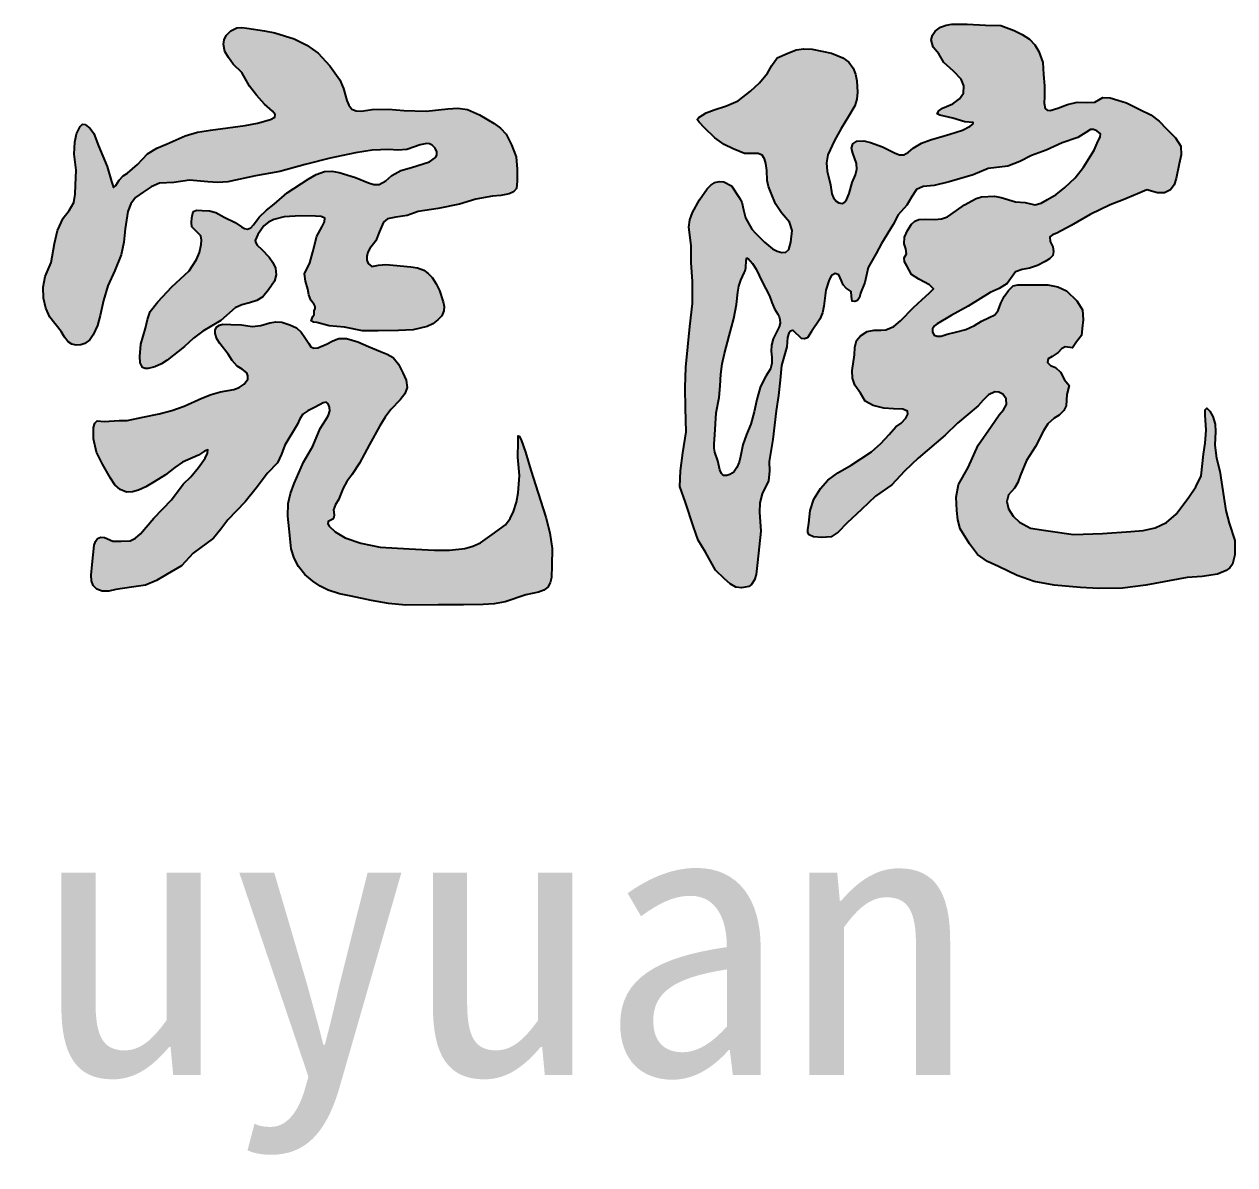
# Model space of a CAD drawing. Extents: x -137808 to 103746506, y -332957 to -111547.
# Drawn here: x 50210 to 51027, y -162863 to -162093 of the extents above; entities that cross this region are included whole.
import ezdxf

# ---------------------------------------------------------------- set-up
doc = ezdxf.new("R2010")
doc.units = 0
doc.header["$LTSCALE"] = 25
doc.header["$MEASUREMENT"] = 0
doc.layers.get('0').update_dxf_attribs({"linetype": 'CONTINUOUS'})
doc.styles.add('宋体', font='', dxfattribs={"width": 0.8})
doc.styles.get('宋体').set_extended_font_data('SimSun')

# ---------------------------------------------------------------- blocks, each defined once
blk = doc.blocks.new('tjnhty')
h = blk.add_hatch(color=256)
h.paths.add_polyline_path([(1272193.71, -1744015.7), (1272197.14, -1744009.17), (1272203.05, -1744002.64), (1272206.06, -1743997.09), (1272209.58, -1743992.07), (1272213.94, -1743989.9), (1272221.4, -1743989.28), (1272231.67, -1743986.79), (1272247.85, -1743982.13), (1272257.8, -1743977.77), (1272271.18, -1743976.22), (1272279.21, -1743973.07), (1272287.05, -1743969.07), (1272297.01, -1743965.34), (1272307.89, -1743960.36), (1272318.47, -1743956.94), (1272323.76, -1743953.52), (1272326.87, -1743951.35), (1272328.99, -1743951.38), (1272331.23, -1743952.28), (1272333.72, -1743954.46), (1272333.45, -1743956.68), (1272332.16, -1743959.12), (1272329.36, -1743965.34), (1272322.21, -1743976.84), (1272316.7, -1743984.21), (1272309.54, -1743990.63), (1272303.86, -1743995.31), (1272297.93, -1743998.77), (1272293.68, -1744001.11), (1272289.29, -1744002.22), (1272282.87, -1744000.74), (1272276.45, -1744000.25), (1272266.58, -1743997.29), (1272262.13, -1743996.55), (1272253.49, -1743997.04), (1272249.79, -1743998.03), (1272241.89, -1744002.22), (1272236.46, -1744006.17), (1272230.53, -1744010.36), (1272226.34, -1744011.82), (1272221.89, -1744012.34), (1272215.72, -1744012.09), (1272211.03, -1744012.34), (1272208.34, -1744013.46), (1272206.09, -1744015.3), (1272203.37, -1744019.74), (1272201.48, -1744024.09), (1272201.15, -1744028.62), (1272202.41, -1744032.11), (1272202.68, -1744035.4), (1272201.12, -1744038.14), (1272201.41, -1744040.83), (1272202.88, -1744043.62), (1272206.21, -1744049.3), (1272211.11, -1744052.43), (1272218.36, -1744056.35), (1272220.91, -1744059.09), (1272217.97, -1744062.03), (1272213.26, -1744066.34), (1272207.39, -1744071.62), (1272198.74, -1744080.72), (1272194.12, -1744084.48), (1272188.82, -1744086.66), (1272185.35, -1744086.97), (1272180.93, -1744086.97), (1272176.19, -1744087.92), (1272171.77, -1744090.76), (1272168.93, -1744093.91), (1272167.79, -1744098.58), (1272167.67, -1744103.69), (1272166.09, -1744114.11), (1272166.3, -1744119.35), (1272167.98, -1744124.2), (1272171.77, -1744129.57), (1272174.93, -1744134.93), (1272180.3, -1744137.77), (1272187.56, -1744139.67), (1272193.87, -1744139.98), (1272200.19, -1744140.3), (1272203.35, -1744141.56), (1272203.55, -1744143.76), (1272202.4, -1744146.29), (1272199.06, -1744149.67), (1272195.45, -1744152.29), (1272191.03, -1744157.34), (1272185.43, -1744163.53), (1272179.23, -1744169.04), (1272165.46, -1744178.16), (1272156.3, -1744183.21), (1272149.67, -1744188.26), (1272144.62, -1744193.94), (1272140.23, -1744201.09), (1272137.67, -1744208.77), (1272136.72, -1744217.29), (1272136.05, -1744221.72), (1272136.19, -1744223.67), (1272137.04, -1744225.18), (1272139.88, -1744226.44), (1272145.56, -1744227.07), (1272151.88, -1744226.44), (1272156.61, -1744223.28), (1272162.61, -1744216.97), (1272172.4, -1744208.14), (1272181.88, -1744198.99), (1272192.93, -1744191.41), (1272201.45, -1744182.26), (1272210.61, -1744173.43), (1272228.93, -1744157.97), (1272237.14, -1744149.76), (1272251.03, -1744138.09), (1272254.5, -1744134.3), (1272258.1, -1744130.67), (1272262.4, -1744128.62), (1272265.2, -1744128.85), (1272267.76, -1744130.2), (1272269.94, -1744133.41), (1272270.29, -1744137.14), (1272268.3, -1744140.8), (1272265.24, -1744144.08), (1272259.87, -1744151.97), (1272251.03, -1744164.59), (1272244.4, -1744179.74), (1272237.77, -1744191.1), (1272236.34, -1744199.66), (1272236.82, -1744208.77), (1272237.48, -1744215.12), (1272239.03, -1744221.07), (1272245.35, -1744231.17), (1272250.71, -1744238.43), (1272257.33, -1744243.09), (1272264.92, -1744246.63), (1272277.55, -1744252.63), (1272288.92, -1744256.73), (1272302.5, -1744259.25), (1272320.18, -1744260.83), (1272332.5, -1744261.46), (1272348.6, -1744261.15), (1272364.39, -1744259.25), (1272392.18, -1744253.89), (1272402.35, -1744253.31), (1272412.7, -1744251.68), (1272418.59, -1744249.21), (1272421.02, -1744247.37), (1272422.81, -1744245.05), (1272424.39, -1744238.74), (1272424.39, -1744228.96), (1272420.6, -1744217.29), (1272418.36, -1744208.72), (1272416.99, -1744199.97), (1272414.28, -1744182.26), (1272412.09, -1744173.36), (1272410.81, -1744164.59), (1272411.36, -1744155.29), (1272411.1, -1744150.45), (1272409.55, -1744145.35), (1272407.44, -1744141.71), (1272405.44, -1744139.67), (1272404.44, -1744140.68), (1272404.39, -1744144.29), (1272405.12, -1744154.5), (1272404.47, -1744163.35), (1272403.23, -1744170.59), (1272401.65, -1744185.42), (1272398.16, -1744192.77), (1272393.44, -1744199.62), (1272384.92, -1744211.29), (1272378.37, -1744216.73), (1272370.71, -1744220.44), (1272362.6, -1744222.24), (1272354.29, -1744222.97), (1272335.02, -1744224.23), (1272315.45, -1744224.86), (1272296.82, -1744222.34), (1272286.4, -1744220.76), (1272279.13, -1744216.66), (1272274.71, -1744212.62), (1272271.55, -1744207.51), (1272270.51, -1744202.6), (1272271.55, -1744198.04), (1272275.66, -1744193.62), (1272277.93, -1744189.75), (1272279.45, -1744185.42), (1272283.87, -1744175.01), (1272289.87, -1744165.54), (1272295.18, -1744155.01), (1272298.27, -1744150.22), (1272302.34, -1744146.47), (1272305.92, -1744144.29), (1272308.9, -1744141.11), (1272310.49, -1744138.13), (1272310.89, -1744130.38), (1272312.48, -1744124.41), (1272309.5, -1744120.44), (1272306.71, -1744115.27), (1272303.33, -1744112.09), (1272300.07, -1744110.75), (1272297.96, -1744108.72), (1272298.36, -1744106.33), (1272301.15, -1744104.74), (1272305.12, -1744101.96), (1272307.31, -1744099.52), (1272309.9, -1744098.18), (1272314.91, -1744098.92), (1272317.47, -1744094.75), (1272321, -1744090.59), (1272321.32, -1744085.79), (1272321.96, -1744080.02), (1272321.64, -1744073.3), (1272317.79, -1744067.21), (1272310.74, -1744060.49), (1272304.97, -1744057.61), (1272298.24, -1744056.32), (1272289.59, -1744056.32), (1272281.26, -1744056.32), (1272277.89, -1744056.24), (1272274.85, -1744056.96), (1272271.64, -1744060.17), (1272268.76, -1744064.33), (1272266.51, -1744068.81), (1272264.59, -1744073.62), (1272262.35, -1744076.5), (1272258.5, -1744078.42), (1272253.37, -1744080.98), (1272248.57, -1744083.87), (1272242.8, -1744086.43), (1272235.75, -1744088.35), (1272230.3, -1744089.63), (1272226.13, -1744090.91), (1272223.52, -1744091.12), (1272221.33, -1744090.27), (1272220.32, -1744088.36), (1272220.36, -1744086.11), (1272221.62, -1744084.11), (1272223.57, -1744082.58), (1272232.86, -1744077.14), (1272244.4, -1744070.74), (1272259.14, -1744061.45), (1272265.34, -1744058.93), (1272270.68, -1744055.36), (1272276.45, -1744047.68), (1272280.8, -1744045.98), (1272285.74, -1744045.12), (1272291.14, -1744043.3), (1272296.32, -1744040.63), (1272299.29, -1744038.81), (1272301.45, -1744036.47), (1272302.03, -1744033.78), (1272301.45, -1744030.7), (1272299.85, -1744026.98), (1272299.52, -1744023.98), (1272301.43, -1744022.51), (1272304.33, -1744021.42), (1272313.95, -1744016.29), (1272326.67, -1744008.89), (1272340.34, -1744002.37), (1272349.09, -1743998.98), (1272358.72, -1743994.88), (1272364.97, -1743992.21), (1272372.11, -1743994.17), (1272376.92, -1743994.19), (1272381.03, -1743992.21), (1272383.42, -1743988.74), (1272384.78, -1743984.54), (1272386.92, -1743974.73), (1272388.26, -1743968.63), (1272387.99, -1743962.78), (1272384.25, -1743957.07), (1272378.36, -1743951.01), (1272373.27, -1743945.91), (1272367.65, -1743941.56), (1272360.33, -1743937.99), (1272351.23, -1743933.35), (1272345.34, -1743931.75), (1272340.24, -1743930.11), (1272335.34, -1743929.96), (1272329.8, -1743932.96), (1272324.28, -1743933.34), (1272318.01, -1743932.96), (1272311.44, -1743934.58), (1272305, -1743937.11), (1272299.66, -1743938.64), (1272297.72, -1743938.44), (1272296.43, -1743937.27), (1272295.77, -1743933.72), (1272295.86, -1743929.22), (1272295.86, -1743922.04), (1272295.28, -1743914.28), (1272294.71, -1743906.23), (1272292.12, -1743898.76), (1272289.35, -1743894.23), (1272285.79, -1743890.42), (1272280.86, -1743887.24), (1272275.44, -1743884.67), (1272266.52, -1743881.22), (1272256.17, -1743880.94), (1272243.8, -1743880.36), (1272233.44, -1743880.36), (1272229.43, -1743881), (1272225.68, -1743882.37), (1272222.22, -1743884.96), (1272220.23, -1743887.76), (1272219.35, -1743891), (1272220.79, -1743895.88), (1272224.53, -1743900.48), (1272227.98, -1743906.23), (1272234.59, -1743911.98), (1272239.77, -1743917.44), (1272241.5, -1743922.04), (1272241.21, -1743926.92), (1272238.63, -1743930.75), (1272233.99, -1743934.05), (1272227.12, -1743936.98), (1272224.53, -1743938.93), (1272223.53, -1743940.8), (1272225.26, -1743941.86), (1272228.27, -1743942.44), (1272234.02, -1743943.88), (1272242.14, -1743946.25), (1272247.79, -1743946.84), (1272247.51, -1743947.78), (1272245.8, -1743949.11), (1272240.56, -1743951.89), (1272232, -1743954.52), (1272219.06, -1743958.54), (1272212.88, -1743960.69), (1272207.27, -1743964), (1272204.21, -1743966.77), (1272200.94, -1743968.6), (1272198.11, -1743968.47), (1272195.19, -1743967.45), (1272186.56, -1743963.14), (1272178.51, -1743960.26), (1272173.93, -1743959.15), (1272169.3, -1743959.4), (1272166.42, -1743961.13), (1272165.69, -1743964.06), (1272166.42, -1743967.45), (1272169.01, -1743974.35), (1272169.26, -1743978.21), (1272168.44, -1743982.11), (1272166.14, -1743987.28), (1272164.12, -1743994.75), (1272162.29, -1743999.05), (1272160.93, -1744000.62), (1272159.23, -1744001.37), (1272157.16, -1744001.06), (1272155.21, -1743999.93), (1272153.39, -1743997.66), (1272152.43, -1743994.87), (1272151.47, -1743988.72), (1272149.17, -1743979.52), (1272148.86, -1743974.06), (1272149.74, -1743968.6), (1272154.06, -1743958.83), (1272158.66, -1743950.78), (1272163.55, -1743942.73), (1272167.86, -1743935.55), (1272169.12, -1743931.06), (1272169.59, -1743926.35), (1272169.3, -1743918.59), (1272168.42, -1743914.14), (1272166.71, -1743909.97), (1272163.72, -1743906.09), (1272159.81, -1743903.07), (1272152.04, -1743899.91), (1272139.1, -1743897.32), (1272133.53, -1743896.89), (1272128.17, -1743897.61), (1272122.13, -1743900.19), (1272115.51, -1743903.07), (1272111.78, -1743908.24), (1272108.9, -1743913.42), (1272103.43, -1743920.03), (1272097.39, -1743925.49), (1272089.05, -1743932.1), (1272081.28, -1743935.55), (1272072.94, -1743938.13), (1272067.44, -1743940.21), (1272062.59, -1743943.31), (1272061.34, -1743944.8), (1272062.73, -1743946.51), (1272066.49, -1743950.36), (1272073.43, -1743957.03), (1272079.57, -1743961.57), (1272085.72, -1743964.5), (1272093.46, -1743967.71), (1272098.53, -1743967.71), (1272102.54, -1743967.71), (1272105.21, -1743968.77), (1272107, -1743971.24), (1272107.88, -1743974.38), (1272108.42, -1743979.18), (1272108.68, -1743985.85), (1272109.61, -1743990.04), (1272111.48, -1743994.42), (1272114.41, -1744001.61), (1272118.27, -1744007.77), (1272123.69, -1744014.13), (1272125.68, -1744019.55), (1272124.74, -1744027.48), (1272123.38, -1744032.38), (1272121.4, -1744034.26), (1272118.69, -1744034.57), (1272115.55, -1744033.53), (1272112.32, -1744031.96), (1272107, -1744027.58), (1272100.84, -1744021.53), (1272098.44, -1744018.82), (1272094.16, -1744011.1), (1272092.8, -1744005.79), (1272091.55, -1744000.47), (1272089.88, -1743997.44), (1272084.55, -1743989.47), (1272079.39, -1743986.89), (1272076.31, -1743986.66), (1272073.36, -1743987.32), (1272070.57, -1743989.13), (1272068.2, -1743991.62), (1272063.04, -1743998.93), (1272058.3, -1744007.54), (1272056.51, -1744012.4), (1272055.72, -1744017.43), (1272057.44, -1744029.9), (1272057.44, -1744041.51), (1272058.3, -1744053.98), (1272058.3, -1744069.04), (1272056.58, -1744084.52), (1272053.76, -1744111.96), (1272053.23, -1744125.74), (1272053.6, -1744139.55), (1272054.09, -1744155.6), (1272051.65, -1744169.7), (1272050.19, -1744181.86), (1272049.71, -1744192.56), (1272053.6, -1744203.26), (1272058.88, -1744219.66), (1272062.18, -1744228.82), (1272067.07, -1744236.81), (1272073.91, -1744248.97), (1272079.81, -1744254.86), (1272083.61, -1744258.28), (1272087.61, -1744260.56), (1272091.41, -1744260.94), (1272096.36, -1744259.99), (1272098.15, -1744258.64), (1272100.22, -1744255.56), (1272101.29, -1744251.87), (1272102.07, -1744243.75), (1272104.42, -1744222.59), (1272103.55, -1744209.75), (1272103.67, -1744203.45), (1272105.21, -1744197.51), (1272109.66, -1744188.71), (1272110.26, -1744182.26), (1272109.97, -1744175.54), (1272112.42, -1744160.84), (1272114.87, -1744141.54), (1272116.44, -1744130.97), (1272117.41, -1744120.75), (1272118.37, -1744110.91), (1272122.04, -1744098.18), (1272122.43, -1744092.01), (1272123.39, -1744088.92), (1272124.53, -1744087.58), (1272125.9, -1744087.18), (1272126.51, -1744087.52), (1272131.8, -1744092.49), (1272133.88, -1744092.77), (1272135.85, -1744092.18), (1272138.65, -1744087.83), (1272144.25, -1744079.43), (1272146.02, -1744075.26), (1272147.05, -1744070.73), (1272148.29, -1744059.85), (1272150.47, -1744053.01), (1272152.13, -1744050.11), (1272154.51, -1744048.66), (1272157, -1744049.59), (1272158.87, -1744053.63), (1272159.99, -1744056.46), (1272161.98, -1744058.6), (1272165.4, -1744060.78), (1272165.54, -1744064.29), (1272166.03, -1744067.31), (1272167.8, -1744067.67), (1272169.76, -1744067), (1272171.11, -1744064.81), (1272171.63, -1744062.02), (1272174.74, -1744054.87), (1272176.91, -1744044.61), (1272182.2, -1744035.29), (1272185.94, -1744028.45)])
h.paths.add_polyline_path([(1272101.2, -1744045.73), (1272105.42, -1744054.34), (1272110.18, -1744063.86), (1272111.8, -1744068.2), (1272113.66, -1744072.47), (1272115.83, -1744076.05), (1272116.75, -1744077.87), (1272117.33, -1744079.79), (1272117.37, -1744082.28), (1272116.78, -1744084.74), (1272114.76, -1744088.77), (1272112.83, -1744092.76), (1272111.65, -1744097.01), (1272111.5, -1744101.11), (1272111.76, -1744105.28), (1272111.78, -1744109.35), (1272111.5, -1744111.28), (1272110.92, -1744113.12), (1272107.8, -1744118.07), (1272105.69, -1744121.76), (1272104.04, -1744125.65), (1272101.69, -1744133.81), (1272099.84, -1744142.19), (1272097.56, -1744150.41), (1272094.8, -1744157.34), (1272092.32, -1744164.37), (1272090.73, -1744172.26), (1272089.77, -1744176.14), (1272088.25, -1744179.78), (1272086.32, -1744182.46), (1272085.07, -1744183.56), (1272083.59, -1744184.43), (1272081.49, -1744185.08), (1272079.52, -1744185.01), (1272078.53, -1744184.49), (1272077.76, -1744183.64), (1272076.75, -1744181.17), (1272075.44, -1744175.13), (1272073.41, -1744169.31), (1272072.97, -1744166.55), (1272072.95, -1744163.65), (1272073.41, -1744157.68), (1272073.72, -1744150.18), (1272074.28, -1744142.85), (1272076.32, -1744132.38), (1272077.04, -1744124.55), (1272077.48, -1744116.68), (1272078.39, -1744109.66), (1272079.81, -1744102.72), (1272083.01, -1744090.8), (1272086.21, -1744079.17), (1272087.96, -1744069.57), (1272088.9, -1744061.36), (1272089.64, -1744057.29), (1272090.87, -1744053.29), (1272093.19, -1744048.34), (1272093.9, -1744046.82), (1272094.36, -1744044.85), (1272094.57, -1744039.98), (1272094.88, -1744038.36), (1272095.7, -1744038.41), (1272098.71, -1744041.87)], flags=16)
h = blk.add_hatch(color=256)
h.paths.add_polyline_path([(1271820.21, -1743917.91), (1271813.36, -1743908.54), (1271805.6, -1743899.89), (1271798.03, -1743894.48), (1271789.37, -1743890.33), (1271776.38, -1743886.19), (1271769.35, -1743884.92), (1271757.44, -1743882.94), (1271753.97, -1743882.5), (1271750.59, -1743882.76), (1271746.62, -1743884.74), (1271743.37, -1743887.99), (1271742.13, -1743890.91), (1271741.75, -1743894.12), (1271742.65, -1743898.8), (1271745, -1743902.95), (1271748.24, -1743907.28), (1271754.01, -1743913.04), (1271759.25, -1743922.26), (1271763.98, -1743928.25), (1271769.43, -1743934.43), (1271774.86, -1743939.17), (1271776.54, -1743941.36), (1271776.34, -1743943.15), (1271773.43, -1743944.6), (1271764.63, -1743947.19), (1271756.35, -1743948.77), (1271732.9, -1743951.86), (1271724.19, -1743953.32), (1271715.82, -1743955.67), (1271703.65, -1743961.12), (1271696.67, -1743964.07), (1271690.38, -1743967.84), (1271683.66, -1743975.11), (1271676.75, -1743980.92), (1271673.98, -1743982.83), (1271671.3, -1743985.64), (1271669.05, -1743989.18), (1271667.3, -1743990.72), (1271666.03, -1743986.55), (1271663.12, -1743976.38), (1271657.31, -1743962.58), (1271654.22, -1743954.22), (1271651.62, -1743950.74), (1271648.22, -1743948.05), (1271646.44, -1743947.97), (1271644.83, -1743949.46), (1271642.5, -1743954.42), (1271641.37, -1743960.12), (1271640.81, -1743968.01), (1271642.22, -1743979.01), (1271641.65, -1743989.16), (1271641.48, -1743995.1), (1271640.53, -1744000.72), (1271637.39, -1744006.18), (1271633.47, -1744011.44), (1271629.57, -1744019.55), (1271627.54, -1744028.36), (1271625.29, -1744041.33), (1271621.34, -1744050.63), (1271619.95, -1744057.82), (1271620.21, -1744065.3), (1271621.62, -1744072.11), (1271624.44, -1744078.27), (1271632.06, -1744087.86), (1271634.22, -1744091.64), (1271636.86, -1744094.91), (1271639.36, -1744096.31), (1271642.29, -1744096.98), (1271645.32, -1744096.89), (1271648.14, -1744096.03), (1271651.39, -1744093.53), (1271653.79, -1744090.11), (1271656.51, -1744083.77), (1271658.3, -1744077.14), (1271660.65, -1744067.03), (1271663.67, -1744057.12), (1271668.39, -1744046.66), (1271672.64, -1744036.2), (1271674.35, -1744027.63), (1271675.26, -1744018.56), (1271677.07, -1744006.86), (1271679.07, -1744001.63), (1271682.29, -1743997.34), (1271687.37, -1743993.67), (1271692.73, -1743990.17), (1271698.38, -1743987.75), (1271708.25, -1743987.19), (1271718.69, -1743985.78), (1271731.11, -1743986.9), (1271737.91, -1743987.32), (1271744.66, -1743986.9), (1271763.28, -1743982.67), (1271779.65, -1743979.86), (1271796.86, -1743975.06), (1271813.67, -1743970.79), (1271830.76, -1743967.31), (1271842.05, -1743965.42), (1271853.3, -1743964.91), (1271859.26, -1743965.33), (1271865.36, -1743964.9), (1271874.53, -1743961.73), (1271878.83, -1743960.92), (1271880.82, -1743961.19), (1271882.65, -1743962.09), (1271884.61, -1743964.13), (1271885.76, -1743966.6), (1271885.73, -1743968.68), (1271884.76, -1743970.48), (1271880.64, -1743973.39), (1271868.65, -1743977.15), (1271861.28, -1743979.17), (1271855.29, -1743982.41), (1271851.24, -1743986.04), (1271846.81, -1743988.6), (1271843.2, -1743988.56), (1271839.48, -1743987.47), (1271830.73, -1743983.8), (1271819.72, -1743980.42), (1271814.74, -1743979.66), (1271809.84, -1743979.86), (1271804.2, -1743981.86), (1271798.84, -1743984.93), (1271784.73, -1743994.24), (1271775.93, -1744001.97), (1271770.78, -1744005.86), (1271765.84, -1744010.61), (1271762, -1744015.83), (1271760.04, -1744017.85), (1271757.92, -1744018.77), (1271755.95, -1744018.41), (1271753.84, -1744017.28), (1271749.45, -1744014.26), (1271742.12, -1744010.59), (1271736.47, -1744007.49), (1271732.12, -1744006.45), (1271727.16, -1744006.08), (1271723.73, -1744005.97), (1271721.23, -1744006.93), (1271720.39, -1744011.16), (1271720.05, -1744014.34), (1271720.39, -1744017.08), (1271726.31, -1744023.28), (1271726.91, -1744026.1), (1271726.6, -1744029.2), (1271725.38, -1744034.48), (1271723.49, -1744039.35), (1271718.41, -1744046.97), (1271706.84, -1744057.68), (1271697.25, -1744067.84), (1271692.17, -1744074.32), (1271690.3, -1744079.78), (1271689.06, -1744085.6), (1271685.96, -1744096.32), (1271685.11, -1744104.78), (1271685.48, -1744108.99), (1271687.09, -1744112.11), (1271688.73, -1744112.81), (1271690.78, -1744112.88), (1271695.27, -1744111.83), (1271699.82, -1744109.79), (1271703.74, -1744107.31), (1271715.31, -1744098.01), (1271721.32, -1744092.47), (1271727.72, -1744087.58), (1271739.86, -1744080.53), (1271749.45, -1744071.78), (1271754.11, -1744069.79), (1271759.17, -1744068.42), (1271764.06, -1744066.88), (1271768.22, -1744064.35), (1271772.03, -1744059.65), (1271776.06, -1744053.83), (1271777.14, -1744049.55), (1271776.73, -1744045.1), (1271774.99, -1744041.17), (1271772.48, -1744037.72), (1271767.55, -1744032.57), (1271764.5, -1744029.59), (1271763.44, -1744027.99), (1271763.07, -1744026.31), (1271764.87, -1744022.28), (1271768.9, -1744016.46), (1271771.99, -1744014), (1271775.62, -1744012.21), (1271782.56, -1744010.42), (1271793.75, -1744009.75), (1271803.83, -1744009.97), (1271807.66, -1744010.15), (1271810.1, -1744011.31), (1271809.88, -1744013.83), (1271808.31, -1744016.91), (1271804.73, -1744023.4), (1271802.04, -1744034.14), (1271800.03, -1744041.52), (1271796.44, -1744048.91), (1271797.07, -1744053.96), (1271798.68, -1744059.2), (1271799.31, -1744063.08), (1271800.7, -1744066.81), (1271802.88, -1744069.65), (1271803.62, -1744071.03), (1271803.61, -1744072.41), (1271802.93, -1744073.81), (1271802.79, -1744076.42), (1271802.04, -1744077.78), (1271800.92, -1744080.68), (1271802.34, -1744081.51), (1271804.73, -1744081.8), (1271813.01, -1744084.04), (1271823.32, -1744084.94), (1271835.41, -1744087.4), (1271846.16, -1744087.4), (1271859.82, -1744087.18), (1271869.66, -1744086.68), (1271879.08, -1744084.49), (1271882.94, -1744082.61), (1271886.47, -1744080.01), (1271889, -1744077.23), (1271890.5, -1744073.97), (1271890.61, -1744070.99), (1271890.05, -1744067.93), (1271887.59, -1744060.1), (1271885.34, -1744055.57), (1271882.44, -1744051.37), (1271879.9, -1744048.66), (1271876.94, -1744046.52), (1271872.66, -1744044.95), (1271868.06, -1744044.21), (1271856.15, -1744043.15), (1271851.28, -1744042.56), (1271846.37, -1744042.97), (1271841.75, -1744043.86), (1271839.27, -1744041.9), (1271838.39, -1744039.59), (1271838.38, -1744037.11), (1271839.13, -1744034.32), (1271840.51, -1744031.78), (1271844.42, -1744026.63), (1271846.9, -1744020.24), (1271849.75, -1744014.02), (1271852.42, -1744011.71), (1271858.1, -1744010.65), (1271865.75, -1744009.58), (1271873.03, -1744006.92), (1271886.54, -1744004.79), (1271900.93, -1744001.77), (1271912.1, -1743998.58), (1271923.34, -1743996.43), (1271928.95, -1743996.04), (1271934.62, -1743994.88), (1271937.47, -1743993.48), (1271939.42, -1743991.35), (1271939.84, -1743986.42), (1271939.84, -1743978.25), (1271939.14, -1743969.93), (1271936.17, -1743961.76), (1271932.46, -1743954.65), (1271928.75, -1743950.65), (1271924.33, -1743947.32), (1271914.6, -1743941.58), (1271906.3, -1743937.91), (1271899.77, -1743937.16), (1271893.06, -1743937.6), (1271878.55, -1743939.03), (1271863.4, -1743938.71), (1271853.02, -1743937.66), (1271842.04, -1743937.92), (1271834.53, -1743939.07), (1271831.14, -1743938.96), (1271828.33, -1743937.74), (1271826.29, -1743935.13), (1271824.9, -1743931.79), (1271822.74, -1743923.86)])
h.paths.add_polyline_path([(1271865.77, -1744125.58), (1271864.94, -1744120.7), (1271862.65, -1744115.73), (1271859.81, -1744110.02), (1271856.15, -1744105.4), (1271852.2, -1744103.06), (1271847.74, -1744101.31), (1271839.56, -1744097.95), (1271832.31, -1744094.77), (1271824.66, -1744092.66), (1271819.61, -1744092.66), (1271815.48, -1744094.14), (1271811.19, -1744096.51), (1271805.42, -1744098.96), (1271802.74, -1744099.18), (1271800.61, -1744098.19), (1271799.17, -1744096.03), (1271796.53, -1744091.94), (1271794.03, -1744088.41), (1271791, -1744085.46), (1271786.43, -1744083.29), (1271781.14, -1744081.61), (1271777.07, -1744081.44), (1271772.96, -1744082.09), (1271766.93, -1744083.72), (1271760.94, -1744084.49), (1271753.73, -1744083.29), (1271746.51, -1744083.05), (1271741.24, -1744083), (1271738.91, -1744083.5), (1271737.14, -1744084.73), (1271736.14, -1744086.83), (1271735.94, -1744089.3), (1271737.1, -1744092.88), (1271739.3, -1744096.03), (1271744.83, -1744103.23), (1271747.51, -1744107.52), (1271750.84, -1744111.16), (1271754.37, -1744113.19), (1271757.33, -1744115.73), (1271758.13, -1744117.82), (1271758.06, -1744120.05), (1271755.65, -1744123.42), (1271752.34, -1744125.61), (1271748.68, -1744127.02), (1271739.54, -1744128.7), (1271733.24, -1744130.46), (1271727.13, -1744132.92), (1271715.02, -1744138.31), (1271706.69, -1744141.18), (1271698.19, -1744143.36), (1271687.13, -1744145.76), (1271676.55, -1744147.92), (1271671.26, -1744147.92), (1271661.16, -1744148.64), (1271656.33, -1744148.11), (1271654.78, -1744149.86), (1271654.01, -1744152.77), (1271654.01, -1744160.41), (1271656, -1744169.38), (1271659.99, -1744177.36), (1271665.32, -1744187), (1271668.31, -1744191.32), (1271671.94, -1744194.54), (1271676.29, -1744196.31), (1271680.31, -1744196.17), (1271684.27, -1744194.98), (1271689.26, -1744192.65), (1271694.92, -1744189.33), (1271702.57, -1744184.67), (1271708.89, -1744179.69), (1271713.88, -1744176.03), (1271724.85, -1744171.38), (1271728.82, -1744168.65), (1271731.17, -1744167.72), (1271730.78, -1744169.95), (1271729.18, -1744173.37), (1271724.85, -1744179.69), (1271719.53, -1744186), (1271714.54, -1744190.99), (1271706.56, -1744201.62), (1271694.59, -1744213.92), (1271685.6, -1744224.56), (1271682.34, -1744227.42), (1271678.62, -1744229.21), (1271672.63, -1744229.54), (1271666.98, -1744229.54), (1271661.32, -1744226.88), (1271658.86, -1744226.73), (1271656.67, -1744227.55), (1271655.15, -1744229.57), (1271654.34, -1744232.2), (1271653.01, -1744245.16), (1271652.34, -1744252.47), (1271652.49, -1744256.16), (1271653.67, -1744259.45), (1271656.26, -1744261.83), (1271659.66, -1744263.11), (1271664.34, -1744263.09), (1271668.97, -1744262.11), (1271679.62, -1744260.45), (1271688.93, -1744259.12), (1271696.36, -1744255.92), (1271703.57, -1744251.81), (1271713.21, -1744246.16), (1271721.19, -1744237.52), (1271734.87, -1744227.39), (1271739.94, -1744221.41), (1271744.64, -1744214.99), (1271756.25, -1744202.86), (1271763.64, -1744193.63), (1271771.3, -1744183.61), (1271778.16, -1744176.49), (1271780.88, -1744170.71), (1271783.18, -1744164.62), (1271791.68, -1744150.52), (1271793.18, -1744146.92), (1271795.18, -1744143.76), (1271798.56, -1744141.43), (1271802.99, -1744139.22), (1271806.96, -1744137.23), (1271809.04, -1744135.92), (1271811.04, -1744135.6), (1271812.33, -1744136.65), (1271813.33, -1744138.94), (1271813.38, -1744141.43), (1271812.46, -1744144.4), (1271810.93, -1744147.14), (1271806.96, -1744153.44), (1271801.87, -1744165.36), (1271795.67, -1744176.06), (1271789.28, -1744190.53), (1271786.9, -1744197.23), (1271785.33, -1744204.06), (1271785.16, -1744212.55), (1271785.89, -1744221.15), (1271787.4, -1744234.68), (1271789.31, -1744240.81), (1271792.29, -1744246.51), (1271796.64, -1744251.9), (1271801.87, -1744256.47), (1271806.96, -1744259.82), (1271812.4, -1744262.48), (1271820, -1744264.89), (1271827.82, -1744266.61), (1271841.54, -1744269.43), (1271853.06, -1744271.44), (1271864.66, -1744272.62), (1271886.66, -1744272.44), (1271903.58, -1744272.44), (1271916.93, -1744272.25), (1271924.47, -1744271.71), (1271931.78, -1744270.37), (1271945.88, -1744265.67), (1271954.24, -1744263.84), (1271957.92, -1744262.52), (1271960.73, -1744260.41), (1271962.3, -1744257.51), (1271963.05, -1744253.92), (1271963.36, -1744245.95), (1271963.55, -1744234.3), (1271962.02, -1744223.75), (1271959.23, -1744213.26), (1271954.15, -1744197.1), (1271949.08, -1744181.51), (1271945.5, -1744169.3), (1271942.58, -1744161.11), (1271941.32, -1744158.51), (1271940.62, -1744158.41), (1271940.62, -1744162.35), (1271940.43, -1744172.68), (1271941.56, -1744185.08), (1271940.62, -1744196.73), (1271939.37, -1744203.19), (1271937.42, -1744209.5), (1271935.11, -1744214.22), (1271931.97, -1744218.33), (1271923.13, -1744224.91), (1271915.24, -1744230.54), (1271910.06, -1744232.84), (1271904.52, -1744234.3), (1271894.3, -1744235.56), (1271884.04, -1744235.58), (1271867.03, -1744234.52), (1271847.47, -1744233.46), (1271834.29, -1744230.69), (1271823.87, -1744227.29), (1271817.06, -1744223.05), (1271813.11, -1744219.38), (1271812.07, -1744217.62), (1271812.39, -1744216.25), (1271815.58, -1744214.55), (1271816.24, -1744213.3), (1271816.28, -1744211.69), (1271816, -1744208.17), (1271817.3, -1744204.72), (1271819.4, -1744201.59), (1271822.38, -1744193.73), (1271825.03, -1744189.06), (1271828.26, -1744184.68), (1271833.55, -1744176.75), (1271840.29, -1744164.26), (1271847.26, -1744151.53), (1271850.75, -1744145.78), (1271854.71, -1744140.48), (1271860.96, -1744133.99), (1271864.11, -1744129.98)])
at = {"color": 7}
for points in [[(1272062.59, -1743943.31), (1272067.44, -1743940.21), (1272072.94, -1743938.13), (1272081.28, -1743935.55), (1272089.05, -1743932.1), (1272097.39, -1743925.49), (1272103.43, -1743920.03), (1272108.9, -1743913.42), (1272111.78, -1743908.24), (1272115.51, -1743903.07), (1272122.13, -1743900.19), (1272128.17, -1743897.61), (1272133.53, -1743896.89), (1272139.1, -1743897.32), (1272152.04, -1743899.91), (1272159.81, -1743903.07), (1272163.72, -1743906.09), (1272166.71, -1743909.97), (1272168.42, -1743914.14), (1272169.3, -1743918.59), (1272169.59, -1743926.35), (1272169.12, -1743931.06), (1272167.86, -1743935.55), (1272163.55, -1743942.73), (1272158.66, -1743950.78), (1272154.06, -1743958.83), (1272149.74, -1743968.6), (1272148.86, -1743974.06), (1272149.17, -1743979.52), (1272151.47, -1743988.72), (1272152.43, -1743994.87), (1272153.39, -1743997.66), (1272155.21, -1743999.93), (1272157.16, -1744001.06), (1272159.23, -1744001.37), (1272160.93, -1744000.62), (1272162.29, -1743999.05), (1272164.12, -1743994.75), (1272166.14, -1743987.28), (1272168.44, -1743982.11), (1272169.26, -1743978.21), (1272169.01, -1743974.35), (1272166.42, -1743967.45), (1272165.69, -1743964.06), (1272166.42, -1743961.13), (1272169.3, -1743959.4), (1272173.93, -1743959.15), (1272178.51, -1743960.26), (1272186.56, -1743963.14), (1272195.19, -1743967.45), (1272198.11, -1743968.47), (1272200.94, -1743968.6), (1272204.21, -1743966.77), (1272207.27, -1743964), (1272212.88, -1743960.69), (1272219.06, -1743958.54), (1272232, -1743954.52), (1272240.56, -1743951.89), (1272245.8, -1743949.11), (1272247.51, -1743947.78), (1272247.79, -1743946.84), (1272242.14, -1743946.25), (1272234.02, -1743943.88), (1272228.27, -1743942.44), (1272225.26, -1743941.86), (1272223.53, -1743940.8), (1272224.53, -1743938.93), (1272227.12, -1743936.98), (1272233.99, -1743934.05), (1272238.63, -1743930.75), (1272241.21, -1743926.92), (1272241.5, -1743922.04), (1272239.77, -1743917.44), (1272234.59, -1743911.98), (1272227.98, -1743906.23), (1272224.53, -1743900.48), (1272220.79, -1743895.88), (1272219.35, -1743891), (1272220.23, -1743887.76), (1272222.22, -1743884.96), (1272225.68, -1743882.37), (1272229.43, -1743881), (1272233.44, -1743880.36), (1272243.8, -1743880.36), (1272256.17, -1743880.94), (1272266.52, -1743881.22), (1272275.44, -1743884.67), (1272280.86, -1743887.24), (1272285.79, -1743890.42), (1272289.35, -1743894.23), (1272292.12, -1743898.76), (1272294.71, -1743906.23), (1272295.28, -1743914.28), (1272295.86, -1743922.04), (1272295.86, -1743929.22), (1272295.77, -1743933.72), (1272296.43, -1743937.27), (1272297.72, -1743938.44), (1272299.66, -1743938.64), (1272305, -1743937.11), (1272311.44, -1743934.58), (1272318.01, -1743932.96), (1272324.28, -1743933.34), (1272329.8, -1743932.96), (1272335.34, -1743929.96), (1272340.24, -1743930.11), (1272345.34, -1743931.75), (1272351.23, -1743933.35), (1272360.33, -1743937.99), (1272367.65, -1743941.56), (1272373.27, -1743945.91), (1272378.36, -1743951.01), (1272384.25, -1743957.07), (1272387.99, -1743962.78), (1272388.26, -1743968.63), (1272386.92, -1743974.73), (1272384.78, -1743984.54), (1272383.42, -1743988.74), (1272381.03, -1743992.21), (1272376.92, -1743994.19), (1272372.11, -1743994.17), (1272364.97, -1743992.21), (1272358.72, -1743994.88), (1272349.09, -1743998.98), (1272340.34, -1744002.37), (1272326.67, -1744008.89), (1272313.95, -1744016.29), (1272304.33, -1744021.42), (1272301.43, -1744022.51), (1272299.52, -1744023.98), (1272299.85, -1744026.98), (1272301.45, -1744030.7), (1272302.03, -1744033.78), (1272301.45, -1744036.47), (1272299.29, -1744038.81), (1272296.32, -1744040.63), (1272291.14, -1744043.3), (1272285.74, -1744045.12), (1272280.8, -1744045.98), (1272276.45, -1744047.68), (1272270.68, -1744055.36), (1272265.34, -1744058.93), (1272259.14, -1744061.45), (1272244.4, -1744070.74), (1272232.86, -1744077.14), (1272223.57, -1744082.58), (1272221.62, -1744084.11), (1272220.36, -1744086.11), (1272220.32, -1744088.36), (1272221.33, -1744090.27), (1272223.52, -1744091.12), (1272226.13, -1744090.91), (1272230.3, -1744089.63), (1272235.75, -1744088.35), (1272242.8, -1744086.43), (1272248.57, -1744083.87), (1272253.37, -1744080.98), (1272258.5, -1744078.42), (1272262.35, -1744076.5), (1272264.59, -1744073.62), (1272266.51, -1744068.81), (1272268.76, -1744064.33), (1272271.64, -1744060.17), (1272274.85, -1744056.96), (1272277.89, -1744056.24), (1272281.26, -1744056.32), (1272289.59, -1744056.32), (1272298.24, -1744056.32), (1272304.97, -1744057.61), (1272310.74, -1744060.49), (1272317.79, -1744067.21), (1272321.64, -1744073.3), (1272321.96, -1744080.02), (1272321.32, -1744085.79), (1272321, -1744090.59), (1272317.47, -1744094.75), (1272314.91, -1744098.92), (1272309.9, -1744098.18), (1272307.31, -1744099.52), (1272305.12, -1744101.96), (1272301.15, -1744104.74), (1272298.36, -1744106.33), (1272297.96, -1744108.72), (1272300.07, -1744110.75), (1272303.33, -1744112.09), (1272306.71, -1744115.27), (1272309.5, -1744120.44), (1272312.48, -1744124.41), (1272310.89, -1744130.38), (1272310.49, -1744138.13), (1272308.9, -1744141.11), (1272305.92, -1744144.29), (1272302.34, -1744146.47), (1272298.27, -1744150.22), (1272295.18, -1744155.01), (1272289.87, -1744165.54), (1272283.87, -1744175.01), (1272279.45, -1744185.42), (1272277.93, -1744189.75), (1272275.66, -1744193.62), (1272271.55, -1744198.04), (1272270.51, -1744202.6), (1272271.55, -1744207.51), (1272274.71, -1744212.62), (1272279.13, -1744216.66), (1272286.4, -1744220.76), (1272296.82, -1744222.34), (1272315.45, -1744224.86), (1272335.02, -1744224.23), (1272354.29, -1744222.97), (1272362.6, -1744222.24), (1272370.71, -1744220.44), (1272378.37, -1744216.73), (1272384.92, -1744211.29), (1272393.44, -1744199.62), (1272398.16, -1744192.77), (1272401.65, -1744185.42), (1272403.23, -1744170.59), (1272404.47, -1744163.35), (1272405.12, -1744154.5), (1272404.39, -1744144.29), (1272404.44, -1744140.68), (1272405.44, -1744139.67), (1272407.44, -1744141.71), (1272409.55, -1744145.35), (1272411.1, -1744150.45), (1272411.36, -1744155.29), (1272410.81, -1744164.59), (1272412.09, -1744173.36), (1272414.28, -1744182.26), (1272416.99, -1744199.97), (1272418.36, -1744208.72), (1272420.6, -1744217.29), (1272424.39, -1744228.96), (1272424.39, -1744238.74), (1272422.81, -1744245.05), (1272421.02, -1744247.37), (1272418.59, -1744249.21), (1272412.7, -1744251.68), (1272402.35, -1744253.31), (1272392.18, -1744253.89), (1272364.39, -1744259.25), (1272348.6, -1744261.15), (1272332.5, -1744261.46), (1272320.18, -1744260.83), (1272302.5, -1744259.25), (1272288.92, -1744256.73), (1272277.55, -1744252.63), (1272264.92, -1744246.63), (1272257.33, -1744243.09), (1272250.71, -1744238.43), (1272245.35, -1744231.17), (1272239.03, -1744221.07), (1272237.48, -1744215.12), (1272236.82, -1744208.77), (1272236.34, -1744199.66), (1272237.77, -1744191.1), (1272244.4, -1744179.74), (1272251.03, -1744164.59), (1272259.87, -1744151.97), (1272265.24, -1744144.08), (1272268.3, -1744140.8), (1272270.29, -1744137.14), (1272269.94, -1744133.41), (1272267.76, -1744130.2), (1272265.2, -1744128.85), (1272262.4, -1744128.62), (1272258.1, -1744130.67), (1272254.5, -1744134.3), (1272251.03, -1744138.09), (1272237.14, -1744149.76), (1272228.93, -1744157.97), (1272210.61, -1744173.43), (1272201.45, -1744182.26), (1272192.93, -1744191.41), (1272181.88, -1744198.99), (1272172.4, -1744208.14), (1272162.61, -1744216.97), (1272156.61, -1744223.28), (1272151.88, -1744226.44), (1272145.56, -1744227.07), (1272139.88, -1744226.44), (1272137.04, -1744225.18), (1272136.19, -1744223.67), (1272136.05, -1744221.72), (1272136.72, -1744217.29), (1272137.67, -1744208.77), (1272140.23, -1744201.09), (1272144.62, -1744193.94), (1272149.67, -1744188.26), (1272156.3, -1744183.21), (1272165.46, -1744178.16), (1272179.23, -1744169.04), (1272185.43, -1744163.53), (1272191.03, -1744157.34), (1272195.45, -1744152.29), (1272199.06, -1744149.67), (1272202.4, -1744146.29), (1272203.55, -1744143.76), (1272203.35, -1744141.56), (1272200.19, -1744140.3), (1272193.87, -1744139.98), (1272187.56, -1744139.67), (1272180.3, -1744137.77), (1272174.93, -1744134.93), (1272171.77, -1744129.57), (1272167.98, -1744124.2), (1272166.3, -1744119.35), (1272166.09, -1744114.11), (1272167.67, -1744103.69), (1272167.79, -1744098.58), (1272168.93, -1744093.91), (1272171.77, -1744090.76), (1272176.19, -1744087.92), (1272180.93, -1744086.97), (1272185.35, -1744086.97), (1272188.82, -1744086.66), (1272194.12, -1744084.48), (1272198.74, -1744080.72), (1272207.39, -1744071.62), (1272213.26, -1744066.34), (1272217.97, -1744062.03), (1272220.91, -1744059.09), (1272218.36, -1744056.35), (1272211.11, -1744052.43), (1272206.21, -1744049.3), (1272202.88, -1744043.62), (1272201.41, -1744040.83), (1272201.12, -1744038.14), (1272202.68, -1744035.4), (1272202.41, -1744032.11), (1272201.15, -1744028.62), (1272201.48, -1744024.09), (1272203.37, -1744019.74), (1272206.09, -1744015.3), (1272208.34, -1744013.46), (1272211.03, -1744012.34), (1272215.72, -1744012.09), (1272221.89, -1744012.34), (1272226.34, -1744011.82), (1272230.53, -1744010.36), (1272236.46, -1744006.17), (1272241.89, -1744002.22), (1272249.79, -1743998.03), (1272253.49, -1743997.04), (1272262.13, -1743996.55), (1272266.58, -1743997.29), (1272276.45, -1744000.25), (1272282.87, -1744000.74), (1272289.29, -1744002.22), (1272293.68, -1744001.11), (1272297.93, -1743998.77), (1272303.86, -1743995.31), (1272309.54, -1743990.63), (1272316.7, -1743984.21), (1272322.21, -1743976.84), (1272329.36, -1743965.34), (1272332.16, -1743959.12), (1272333.45, -1743956.68), (1272333.72, -1743954.46), (1272331.23, -1743952.28), (1272328.99, -1743951.38), (1272326.87, -1743951.35), (1272323.76, -1743953.52), (1272318.47, -1743956.94), (1272307.89, -1743960.36), (1272297.01, -1743965.34), (1272287.05, -1743969.07), (1272279.21, -1743973.07), (1272271.18, -1743976.22), (1272257.8, -1743977.77), (1272247.85, -1743982.13), (1272231.67, -1743986.79), (1272221.4, -1743989.28), (1272213.94, -1743989.9), (1272209.58, -1743992.07), (1272206.06, -1743997.09), (1272203.05, -1744002.64), (1272197.14, -1744009.17), (1272193.71, -1744015.7), (1272185.94, -1744028.45), (1272182.2, -1744035.29), (1272176.91, -1744044.61), (1272174.74, -1744054.87), (1272171.63, -1744062.02), (1272171.11, -1744064.81), (1272169.76, -1744067), (1272167.8, -1744067.67), (1272166.03, -1744067.31), (1272165.54, -1744064.29), (1272165.4, -1744060.78), (1272161.98, -1744058.6), (1272159.99, -1744056.46), (1272158.87, -1744053.63), (1272157, -1744049.59), (1272154.51, -1744048.66), (1272152.13, -1744050.11), (1272150.47, -1744053.01), (1272148.29, -1744059.85), (1272147.05, -1744070.73), (1272146.02, -1744075.26), (1272144.25, -1744079.43), (1272138.65, -1744087.83), (1272135.85, -1744092.18), (1272133.88, -1744092.77), (1272131.8, -1744092.49), (1272126.51, -1744087.52), (1272125.9, -1744087.18), (1272124.53, -1744087.58), (1272123.39, -1744088.92), (1272122.43, -1744092.01), (1272122.04, -1744098.18), (1272118.37, -1744110.91), (1272117.41, -1744120.75), (1272116.44, -1744130.97), (1272114.87, -1744141.54), (1272112.42, -1744160.84), (1272109.97, -1744175.54), (1272110.26, -1744182.26), (1272109.66, -1744188.71), (1272105.21, -1744197.51), (1272103.67, -1744203.45), (1272103.55, -1744209.75), (1272104.42, -1744222.59), (1272102.07, -1744243.75), (1272101.29, -1744251.87), (1272100.22, -1744255.56), (1272098.15, -1744258.64), (1272096.36, -1744259.99), (1272091.41, -1744260.94), (1272087.61, -1744260.56), (1272083.61, -1744258.28), (1272079.81, -1744254.86), (1272073.91, -1744248.97), (1272067.07, -1744236.81), (1272062.18, -1744228.82), (1272058.88, -1744219.66), (1272053.6, -1744203.26), (1272049.71, -1744192.56), (1272050.19, -1744181.86), (1272051.65, -1744169.7), (1272054.09, -1744155.6), (1272053.6, -1744139.55), (1272053.23, -1744125.74), (1272053.76, -1744111.96), (1272056.58, -1744084.52), (1272058.3, -1744069.04), (1272058.3, -1744053.98), (1272057.44, -1744041.51), (1272057.44, -1744029.9), (1272055.72, -1744017.43), (1272056.51, -1744012.4), (1272058.3, -1744007.54), (1272063.04, -1743998.93), (1272068.2, -1743991.62), (1272070.57, -1743989.13), (1272073.36, -1743987.32), (1272076.31, -1743986.66), (1272079.39, -1743986.89), (1272084.55, -1743989.47), (1272089.88, -1743997.44), (1272091.55, -1744000.47), (1272092.8, -1744005.79), (1272094.16, -1744011.1), (1272098.44, -1744018.82), (1272100.84, -1744021.53), (1272107, -1744027.58), (1272112.32, -1744031.96), (1272115.55, -1744033.53), (1272118.69, -1744034.57), (1272121.4, -1744034.26), (1272123.38, -1744032.38), (1272124.74, -1744027.48), (1272125.68, -1744019.55), (1272123.69, -1744014.13), (1272118.27, -1744007.77), (1272114.41, -1744001.61), (1272111.48, -1743994.42), (1272109.61, -1743990.04), (1272108.68, -1743985.85), (1272108.42, -1743979.18), (1272107.88, -1743974.38), (1272107, -1743971.24), (1272105.21, -1743968.77), (1272102.54, -1743967.71), (1272098.53, -1743967.71), (1272093.46, -1743967.71), (1272085.72, -1743964.5), (1272079.57, -1743961.57), (1272073.43, -1743957.03), (1272066.49, -1743950.36), (1272062.73, -1743946.51), (1272061.34, -1743944.8)], [(1271648.22, -1743948.05), (1271651.62, -1743950.74), (1271654.22, -1743954.22), (1271657.31, -1743962.58), (1271663.12, -1743976.38), (1271666.03, -1743986.55), (1271667.3, -1743990.72), (1271669.05, -1743989.18), (1271671.3, -1743985.64), (1271673.98, -1743982.83), (1271676.75, -1743980.92), (1271683.66, -1743975.11), (1271690.38, -1743967.84), (1271696.67, -1743964.07), (1271703.65, -1743961.12), (1271715.82, -1743955.67), (1271724.19, -1743953.32), (1271732.9, -1743951.86), (1271756.35, -1743948.77), (1271764.63, -1743947.19), (1271773.43, -1743944.6), (1271776.34, -1743943.15), (1271776.54, -1743941.36), (1271774.86, -1743939.17), (1271769.43, -1743934.43), (1271763.98, -1743928.25), (1271759.25, -1743922.26), (1271754.01, -1743913.04), (1271748.24, -1743907.28), (1271745, -1743902.95), (1271742.65, -1743898.8), (1271741.75, -1743894.12), (1271742.13, -1743890.91), (1271743.37, -1743887.99), (1271746.62, -1743884.74), (1271750.59, -1743882.76), (1271753.97, -1743882.5), (1271757.44, -1743882.94), (1271769.35, -1743884.92), (1271776.38, -1743886.19), (1271789.37, -1743890.33), (1271798.03, -1743894.48), (1271805.6, -1743899.89), (1271813.36, -1743908.54), (1271820.21, -1743917.91), (1271822.74, -1743923.86), (1271824.9, -1743931.79), (1271826.29, -1743935.13), (1271828.33, -1743937.74), (1271831.14, -1743938.96), (1271834.53, -1743939.07), (1271842.04, -1743937.92), (1271853.02, -1743937.66), (1271863.4, -1743938.71), (1271878.55, -1743939.03), (1271893.06, -1743937.6), (1271899.77, -1743937.16), (1271906.3, -1743937.91), (1271914.6, -1743941.58), (1271924.33, -1743947.32), (1271928.75, -1743950.65), (1271932.46, -1743954.65), (1271936.17, -1743961.76), (1271939.14, -1743969.93), (1271939.84, -1743978.25), (1271939.84, -1743986.42), (1271939.42, -1743991.35), (1271937.47, -1743993.48), (1271934.62, -1743994.88), (1271928.95, -1743996.04), (1271923.34, -1743996.43), (1271912.1, -1743998.58), (1271900.93, -1744001.77), (1271886.54, -1744004.79), (1271873.03, -1744006.92), (1271865.75, -1744009.58), (1271858.1, -1744010.65), (1271852.42, -1744011.71), (1271849.75, -1744014.02), (1271846.9, -1744020.24), (1271844.42, -1744026.63), (1271840.51, -1744031.78), (1271839.13, -1744034.32), (1271838.38, -1744037.11), (1271838.39, -1744039.59), (1271839.27, -1744041.9), (1271841.75, -1744043.86), (1271846.37, -1744042.97), (1271851.28, -1744042.56), (1271856.15, -1744043.15), (1271868.06, -1744044.21), (1271872.66, -1744044.95), (1271876.94, -1744046.52), (1271879.9, -1744048.66), (1271882.44, -1744051.37), (1271885.34, -1744055.57), (1271887.59, -1744060.1), (1271890.05, -1744067.93), (1271890.61, -1744070.99), (1271890.5, -1744073.97), (1271889, -1744077.23), (1271886.47, -1744080.01), (1271882.94, -1744082.61), (1271879.08, -1744084.49), (1271869.66, -1744086.68), (1271859.82, -1744087.18), (1271846.16, -1744087.4), (1271835.41, -1744087.4), (1271823.32, -1744084.94), (1271813.01, -1744084.04), (1271804.73, -1744081.8), (1271802.34, -1744081.51), (1271800.92, -1744080.68), (1271802.04, -1744077.78), (1271802.79, -1744076.42), (1271802.93, -1744073.81), (1271803.61, -1744072.41), (1271803.62, -1744071.03), (1271802.88, -1744069.65), (1271800.7, -1744066.81), (1271799.31, -1744063.08), (1271798.68, -1744059.2), (1271797.07, -1744053.96), (1271796.44, -1744048.91), (1271800.03, -1744041.52), (1271802.04, -1744034.14), (1271804.73, -1744023.4), (1271808.31, -1744016.91), (1271809.88, -1744013.83), (1271810.1, -1744011.31), (1271807.66, -1744010.15), (1271803.83, -1744009.97), (1271793.75, -1744009.75), (1271782.56, -1744010.42), (1271775.62, -1744012.21), (1271771.99, -1744014), (1271768.9, -1744016.46), (1271764.87, -1744022.28), (1271763.07, -1744026.31), (1271763.44, -1744027.99), (1271764.5, -1744029.59), (1271767.55, -1744032.57), (1271772.48, -1744037.72), (1271774.99, -1744041.17), (1271776.73, -1744045.1), (1271777.14, -1744049.55), (1271776.06, -1744053.83), (1271772.03, -1744059.65), (1271768.22, -1744064.35), (1271764.06, -1744066.88), (1271759.17, -1744068.42), (1271754.11, -1744069.79), (1271749.45, -1744071.78), (1271739.86, -1744080.53), (1271727.72, -1744087.58), (1271721.32, -1744092.47), (1271715.31, -1744098.01), (1271703.74, -1744107.31), (1271699.82, -1744109.79), (1271695.27, -1744111.83), (1271690.78, -1744112.88), (1271688.73, -1744112.81), (1271687.09, -1744112.11), (1271685.48, -1744108.99), (1271685.11, -1744104.78), (1271685.96, -1744096.32), (1271689.06, -1744085.6), (1271690.3, -1744079.78), (1271692.17, -1744074.32), (1271697.25, -1744067.84), (1271706.84, -1744057.68), (1271718.41, -1744046.97), (1271723.49, -1744039.35), (1271725.38, -1744034.48), (1271726.6, -1744029.2), (1271726.91, -1744026.1), (1271726.31, -1744023.28), (1271720.39, -1744017.08), (1271720.05, -1744014.34), (1271720.39, -1744011.16), (1271721.23, -1744006.93), (1271723.73, -1744005.97), (1271727.16, -1744006.08), (1271732.12, -1744006.45), (1271736.47, -1744007.49), (1271742.12, -1744010.59), (1271749.45, -1744014.26), (1271753.84, -1744017.28), (1271755.95, -1744018.41), (1271757.92, -1744018.77), (1271760.04, -1744017.85), (1271762, -1744015.83), (1271765.84, -1744010.61), (1271770.78, -1744005.86), (1271775.93, -1744001.97), (1271784.73, -1743994.24), (1271798.84, -1743984.93), (1271804.2, -1743981.86), (1271809.84, -1743979.86), (1271814.74, -1743979.66), (1271819.72, -1743980.42), (1271830.73, -1743983.8), (1271839.48, -1743987.47), (1271843.2, -1743988.56), (1271846.81, -1743988.6), (1271851.24, -1743986.04), (1271855.29, -1743982.41), (1271861.28, -1743979.17), (1271868.65, -1743977.15), (1271880.64, -1743973.39), (1271884.76, -1743970.48), (1271885.73, -1743968.68), (1271885.76, -1743966.6), (1271884.61, -1743964.13), (1271882.65, -1743962.09), (1271880.82, -1743961.19), (1271878.83, -1743960.92), (1271874.53, -1743961.73), (1271865.36, -1743964.9), (1271859.26, -1743965.33), (1271853.3, -1743964.91), (1271842.05, -1743965.42), (1271830.76, -1743967.31), (1271813.67, -1743970.79), (1271796.86, -1743975.06), (1271779.65, -1743979.86), (1271763.28, -1743982.67), (1271744.66, -1743986.9), (1271737.91, -1743987.32), (1271731.11, -1743986.9), (1271718.69, -1743985.78), (1271708.25, -1743987.19), (1271698.38, -1743987.75), (1271692.73, -1743990.17), (1271687.37, -1743993.67), (1271682.29, -1743997.34), (1271679.07, -1744001.63), (1271677.07, -1744006.86), (1271675.26, -1744018.56), (1271674.35, -1744027.63), (1271672.64, -1744036.2), (1271668.39, -1744046.66), (1271663.67, -1744057.12), (1271660.65, -1744067.03), (1271658.3, -1744077.14), (1271656.51, -1744083.77), (1271653.79, -1744090.11), (1271651.39, -1744093.53), (1271648.14, -1744096.03), (1271645.32, -1744096.89), (1271642.29, -1744096.98), (1271639.36, -1744096.31), (1271636.86, -1744094.91), (1271634.22, -1744091.64), (1271632.06, -1744087.86), (1271624.44, -1744078.27), (1271621.62, -1744072.11), (1271620.21, -1744065.3), (1271619.95, -1744057.82), (1271621.34, -1744050.63), (1271625.29, -1744041.33), (1271627.54, -1744028.36), (1271629.57, -1744019.55), (1271633.47, -1744011.44), (1271637.39, -1744006.18), (1271640.53, -1744000.72), (1271641.48, -1743995.1), (1271641.65, -1743989.16), (1271642.22, -1743979.01), (1271640.81, -1743968.01), (1271641.37, -1743960.12), (1271642.5, -1743954.42), (1271644.83, -1743949.46), (1271646.44, -1743947.97)], [(1272095.7, -1744038.41), (1272098.71, -1744041.87), (1272101.2, -1744045.73), (1272105.42, -1744054.34), (1272110.18, -1744063.86), (1272111.8, -1744068.2), (1272113.66, -1744072.47), (1272115.83, -1744076.05), (1272116.75, -1744077.87), (1272117.33, -1744079.79), (1272117.37, -1744082.28), (1272116.78, -1744084.74), (1272114.76, -1744088.77), (1272112.83, -1744092.76), (1272111.65, -1744097.01), (1272111.5, -1744101.11), (1272111.76, -1744105.28), (1272111.78, -1744109.35), (1272111.5, -1744111.28), (1272110.92, -1744113.12), (1272107.8, -1744118.07), (1272105.69, -1744121.76), (1272104.04, -1744125.65), (1272101.69, -1744133.81), (1272099.84, -1744142.19), (1272097.56, -1744150.41), (1272094.8, -1744157.34), (1272092.32, -1744164.37), (1272090.73, -1744172.26), (1272089.77, -1744176.14), (1272088.25, -1744179.78), (1272086.32, -1744182.46), (1272085.07, -1744183.56), (1272083.59, -1744184.43), (1272081.49, -1744185.08), (1272079.52, -1744185.01), (1272078.53, -1744184.49), (1272077.76, -1744183.64), (1272076.75, -1744181.17), (1272075.44, -1744175.13), (1272073.41, -1744169.31), (1272072.97, -1744166.55), (1272072.95, -1744163.65), (1272073.41, -1744157.68), (1272073.72, -1744150.18), (1272074.28, -1744142.85), (1272076.32, -1744132.38), (1272077.04, -1744124.55), (1272077.48, -1744116.68), (1272078.39, -1744109.66), (1272079.81, -1744102.72), (1272083.01, -1744090.8), (1272086.21, -1744079.17), (1272087.96, -1744069.57), (1272088.9, -1744061.36), (1272089.64, -1744057.29), (1272090.87, -1744053.29), (1272093.19, -1744048.34), (1272093.9, -1744046.82), (1272094.36, -1744044.85), (1272094.57, -1744039.98), (1272094.88, -1744038.36)], [(1271661.16, -1744148.64), (1271671.26, -1744147.92), (1271676.55, -1744147.92), (1271687.13, -1744145.76), (1271698.19, -1744143.36), (1271706.69, -1744141.18), (1271715.02, -1744138.31), (1271727.13, -1744132.92), (1271733.24, -1744130.46), (1271739.54, -1744128.7), (1271748.68, -1744127.02), (1271752.34, -1744125.61), (1271755.65, -1744123.42), (1271758.06, -1744120.05), (1271758.13, -1744117.82), (1271757.33, -1744115.73), (1271754.37, -1744113.19), (1271750.84, -1744111.16), (1271747.51, -1744107.52), (1271744.83, -1744103.23), (1271739.3, -1744096.03), (1271737.1, -1744092.88), (1271735.94, -1744089.3), (1271736.14, -1744086.83), (1271737.14, -1744084.73), (1271738.91, -1744083.5), (1271741.24, -1744083), (1271746.51, -1744083.05), (1271753.73, -1744083.29), (1271760.94, -1744084.49), (1271766.93, -1744083.72), (1271772.96, -1744082.09), (1271777.07, -1744081.44), (1271781.14, -1744081.61), (1271786.43, -1744083.29), (1271791, -1744085.46), (1271794.03, -1744088.41), (1271796.53, -1744091.94), (1271799.17, -1744096.03), (1271800.61, -1744098.19), (1271802.74, -1744099.18), (1271805.42, -1744098.96), (1271811.19, -1744096.51), (1271815.48, -1744094.14), (1271819.61, -1744092.66), (1271824.66, -1744092.66), (1271832.31, -1744094.77), (1271839.56, -1744097.95), (1271847.74, -1744101.31), (1271852.2, -1744103.06), (1271856.15, -1744105.4), (1271859.81, -1744110.02), (1271862.65, -1744115.73), (1271864.94, -1744120.7), (1271865.77, -1744125.58), (1271864.11, -1744129.98), (1271860.96, -1744133.99), (1271854.71, -1744140.48), (1271850.75, -1744145.78), (1271847.26, -1744151.53), (1271840.29, -1744164.26), (1271833.55, -1744176.75), (1271828.26, -1744184.68), (1271825.03, -1744189.06), (1271822.38, -1744193.73), (1271819.4, -1744201.59), (1271817.3, -1744204.72), (1271816, -1744208.17), (1271816.28, -1744211.69), (1271816.24, -1744213.3), (1271815.58, -1744214.55), (1271812.39, -1744216.25), (1271812.07, -1744217.62), (1271813.11, -1744219.38), (1271817.06, -1744223.05), (1271823.87, -1744227.29), (1271834.29, -1744230.69), (1271847.47, -1744233.46), (1271867.03, -1744234.52), (1271884.04, -1744235.58), (1271894.3, -1744235.56), (1271904.52, -1744234.3), (1271910.06, -1744232.84), (1271915.24, -1744230.54), (1271923.13, -1744224.91), (1271931.97, -1744218.33), (1271935.11, -1744214.22), (1271937.42, -1744209.5), (1271939.37, -1744203.19), (1271940.62, -1744196.73), (1271941.56, -1744185.08), (1271940.43, -1744172.68), (1271940.62, -1744162.35), (1271940.62, -1744158.41), (1271941.32, -1744158.51), (1271942.58, -1744161.11), (1271945.5, -1744169.3), (1271949.08, -1744181.51), (1271954.15, -1744197.1), (1271959.23, -1744213.26), (1271962.02, -1744223.75), (1271963.55, -1744234.3), (1271963.36, -1744245.95), (1271963.05, -1744253.92), (1271962.3, -1744257.51), (1271960.73, -1744260.41), (1271957.92, -1744262.52), (1271954.24, -1744263.84), (1271945.88, -1744265.67), (1271931.78, -1744270.37), (1271924.47, -1744271.71), (1271916.93, -1744272.25), (1271903.58, -1744272.44), (1271886.66, -1744272.44), (1271864.66, -1744272.62), (1271853.06, -1744271.44), (1271841.54, -1744269.43), (1271827.82, -1744266.61), (1271820, -1744264.89), (1271812.4, -1744262.48), (1271806.96, -1744259.82), (1271801.87, -1744256.47), (1271796.64, -1744251.9), (1271792.29, -1744246.51), (1271789.31, -1744240.81), (1271787.4, -1744234.68), (1271785.89, -1744221.15), (1271785.16, -1744212.55), (1271785.33, -1744204.06), (1271786.9, -1744197.23), (1271789.28, -1744190.53), (1271795.67, -1744176.06), (1271801.87, -1744165.36), (1271806.96, -1744153.44), (1271810.93, -1744147.14), (1271812.46, -1744144.4), (1271813.38, -1744141.43), (1271813.33, -1744138.94), (1271812.33, -1744136.65), (1271811.04, -1744135.6), (1271809.04, -1744135.92), (1271806.96, -1744137.23), (1271802.99, -1744139.22), (1271798.56, -1744141.43), (1271795.18, -1744143.76), (1271793.18, -1744146.92), (1271791.68, -1744150.52), (1271783.18, -1744164.62), (1271780.88, -1744170.71), (1271778.16, -1744176.49), (1271771.3, -1744183.61), (1271763.64, -1744193.63), (1271756.25, -1744202.86), (1271744.64, -1744214.99), (1271739.94, -1744221.41), (1271734.87, -1744227.39), (1271721.19, -1744237.52), (1271713.21, -1744246.16), (1271703.57, -1744251.81), (1271696.36, -1744255.92), (1271688.93, -1744259.12), (1271679.62, -1744260.45), (1271668.97, -1744262.11), (1271664.34, -1744263.09), (1271659.66, -1744263.11), (1271656.26, -1744261.83), (1271653.67, -1744259.45), (1271652.49, -1744256.16), (1271652.34, -1744252.47), (1271653.01, -1744245.16), (1271654.34, -1744232.2), (1271655.15, -1744229.57), (1271656.67, -1744227.55), (1271658.86, -1744226.73), (1271661.32, -1744226.88), (1271666.98, -1744229.54), (1271672.63, -1744229.54), (1271678.62, -1744229.21), (1271682.34, -1744227.42), (1271685.6, -1744224.56), (1271694.59, -1744213.92), (1271706.56, -1744201.62), (1271714.54, -1744190.99), (1271719.53, -1744186), (1271724.85, -1744179.69), (1271729.18, -1744173.37), (1271730.78, -1744169.95), (1271731.17, -1744167.72), (1271728.82, -1744168.65), (1271724.85, -1744171.38), (1271713.88, -1744176.03), (1271708.89, -1744179.69), (1271702.57, -1744184.67), (1271694.92, -1744189.33), (1271689.26, -1744192.65), (1271684.27, -1744194.98), (1271680.31, -1744196.17), (1271676.29, -1744196.31), (1271671.94, -1744194.54), (1271668.31, -1744191.32), (1271665.32, -1744187), (1271659.99, -1744177.36), (1271656, -1744169.38), (1271654.01, -1744160.41), (1271654.01, -1744152.77), (1271654.78, -1744149.86), (1271656.33, -1744148.11)]]:
    blk.add_lwpolyline(points, close=True, dxfattribs=at)
at = {"color": 7, "style": '宋体'}
blk.add_text('jingxianguihuajianzhushejiyanjiuyuan', height=184.3738, dxfattribs=at).set_placement((1267730.76, -1744589.83))

msp = doc.modelspace()

# ---------------------------------------------------------------- block references
msp.add_blockref('tjnhty', (-1221397.1, 1581787.08))
msp.add_blockref('tjnhty', (-1221397.1, 1581787.08))

doc.saveas('drawing.dxf')
